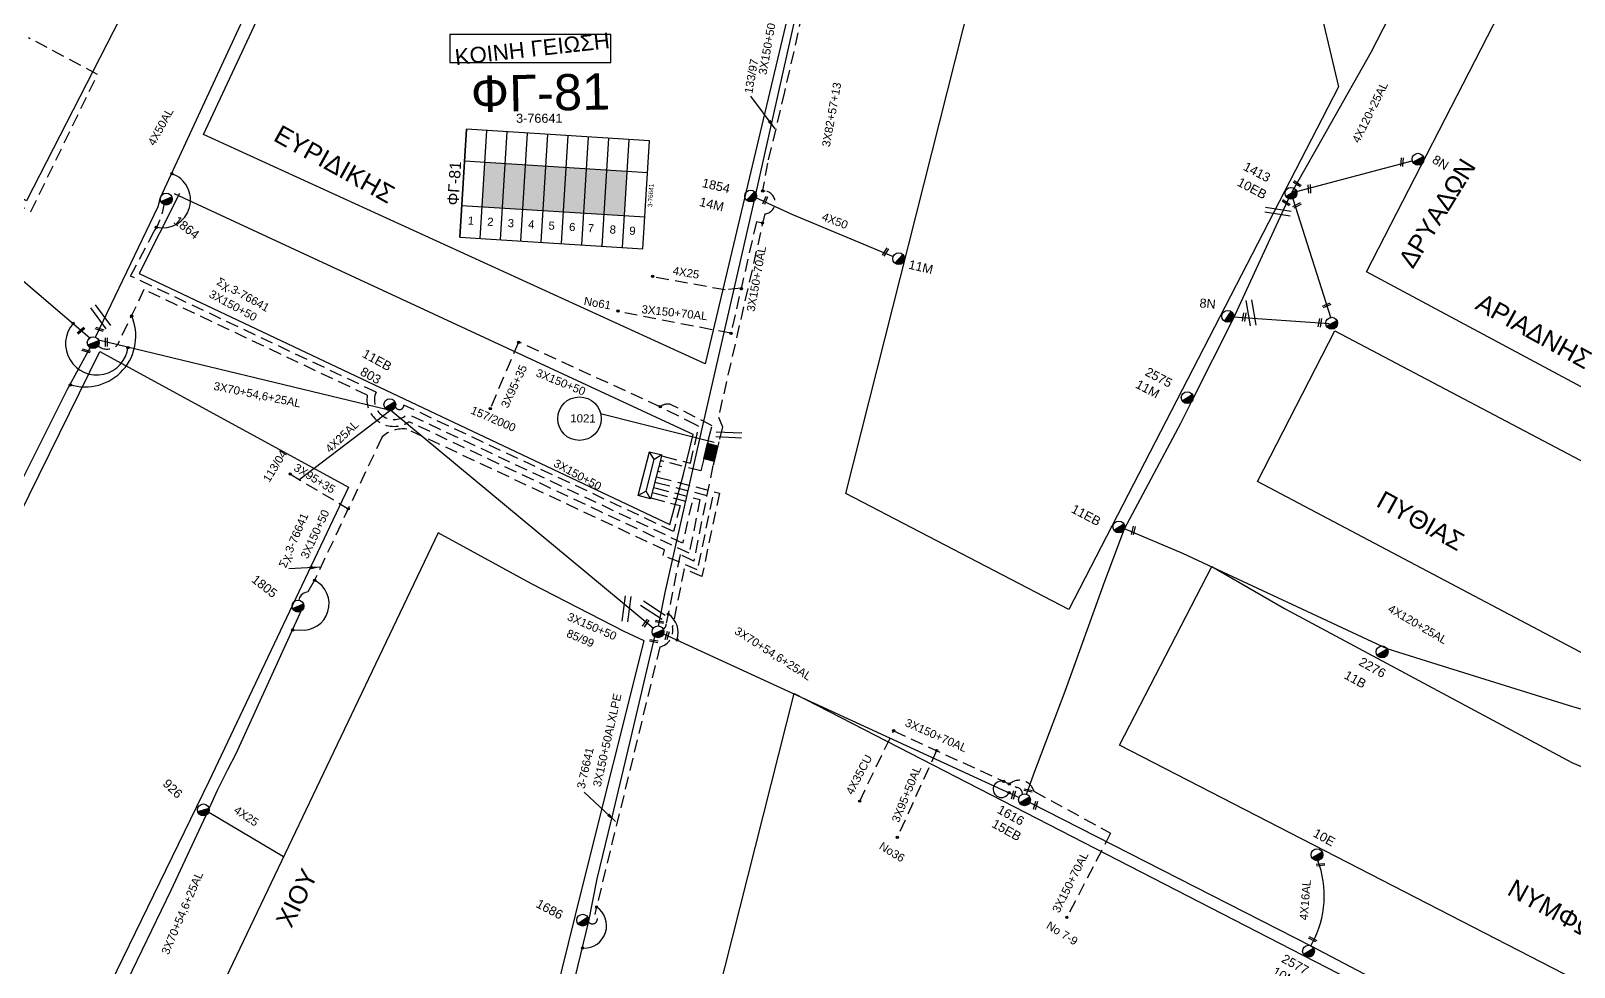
# Model space of a CAD drawing. Header units: millimetres. Extents: x 2662 to 4998, y 438 to 1235.
# Drawn here: x 4535.3 to 4689.3, y 1005.4 to 1098.8 of the extents above; entities that cross this region are included whole.
import ezdxf
from ezdxf.enums import TextEntityAlignment as Align

# ---------------------------------------------------------------- set-up
doc = ezdxf.new("R2010")
doc.units = ezdxf.units.MM
doc.linetypes.add('DASHED', pattern=[19.05, 12.7, -6.35])
for name, color, linetype in [('Link Box 4 Διευθύνσεων', 7, 'Continuous'), ('Άγνωστα', 7, 'Continuous'), ('Ασφαλειοκιβώτια Χ.Τ 9 αναχωρήσεων', 7, 'Continuous'), ('Γυμνά εναέρια ΧΤ (3Φ)   4x16CU', 7, 'Continuous'), ('Γυμνά εναέρια ΧΤ (3Φ)   4x35CU', 7, 'Continuous'), ('Γυμνά εναέρια ΧΤ και ΦΟΠ (3Φ)   4x50+16AL', 7, 'Continuous'), ('Επιγραφές - Σχήματα', 7, 'Continuous'), ('Καλώδια ΧΤ   3x150+50CU', 7, 'DASHED'), ('Καλώδια ΧΤ   3x150+70AL', 7, 'DASHED'), ('Καλώδια ΧΤ   3x150AL+50CU', 7, 'DASHED'), ('Καλώδια ΧΤ   4x50AL', 7, 'DASHED'), ('Μηχανική τομή', 7, 'Continuous'), ('Στύλος ΦΜ', 7, 'Continuous'), ('Στύλος ΦΜ @ 1', 7, 'Continuous'), ('Συνδέσεις', 7, 'Continuous'), ('Συνεστραμμένα ΧΤ   3x70+54.6+25 AL', 7, 'SYN_LINE'), ('Συνεστραμμενα ΧΤ  4Χ120+25 Al', 7, 'Continuous'), ('Τομή', 7, 'Continuous'), ('Υποσταθμός πόλεως', 7, 'Continuous'), ('Υπόβαθρο ΔΕΗ', 7, 'Continuous'), ('Υπόγεια καλώδια Παροχών ΧΤ   4x25', 7, 'DASHED')]:
    doc.layers.add(name, color=color, linetype=linetype)
doc.styles.add('arial', font='ARIAL.TTF')
doc.styles.get("Standard").update_dxf_attribs({"font": 'ARIAL.TTF'})
doc.linetypes.add('SYN_LINE', pattern='A,0.5,-0.0001,["/\\/\\/\\/",Standard,S=0.1,R=0,X=0,Y=-0.05],-0.25', length=0.7501)
doc.dimstyles.new('ISO-25', dxfattribs={"dimtxt": 2.5, "dimasz": 2.5, "dimexe": 1.25, "dimexo": 0.625, "dimtad": 1, "dimtxsty": 'Standard', "dimcen": 2.5, "dimadec": 0, "dimazin": 0, "dimtfac": 1, "dimtmove": 0, "dimatfit": 3, "dimfxl": 1, "dimarcsym": 0})

# ---------------------------------------------------------------- blocks, each defined once
blk = doc.blocks.new('ΤΟΜΗ')
at = {"layer": 'Τομή', "ltscale": 40}
for p, q in [((-5.68, 0), (5.68, 0)), ((5.68, -2.33), (-5.68, -2.33))]:
    blk.add_line(p, q, dxfattribs=at)
blk = doc.blocks.new('ΜΗΧΑΝΙΚΗ ΤΟΜΗ')
at = {"layer": 'Μηχανική τομή', "ltscale": 40}
for p, q in [((-1.89, 0.78), (1.89, 0.78)), ((1.89, 0), (-1.89, 0))]:
    blk.add_line(p, q, dxfattribs=at)
blk = doc.blocks.new('ΥΠΑΡΧΩΝ ΤΣΙΜΕΝΤΕΝΙΟΣ ΣΤΥΛΟΣ')
at = {"layer": 'Στύλος ΦΜ'}
blk.add_hatch(color=7, dxfattribs=at).paths.add_polyline_path([(-1.29, -2.28, 0.574793), (2.62, 0, 0.268822), (1.3, 2.27)])
at = {"layer": 'Στύλος ΦΜ', "color": 7}
blk.add_line((-1.29, -2.28), (1.3, 2.27), dxfattribs=at)
blk.add_circle((0, 0), 2.62, dxfattribs=at)
at = {"layer": 'Στύλος ΦΜ', "flags": 4}
for tag, p in [('ΤΥΠΟΣ', (-4.91, 3.03)), ('ΑΡΙΘΜΟΣ', (-4.68, 8.05))]:
    blk.add_attdef(tag, p, '', height=4, dxfattribs=at)
blk = doc.blocks.new('LINK BOX 4 ΑΝΑΧΩΡΗΣΕΩΝ')
at = {"layer": 'Link Box 4 Διευθύνσεων', "ltscale": 40}
blk.add_hatch(color=256, dxfattribs=at).paths.add_polyline_path([(-3.54, 0), (-3.54, -4.67), (3.54, -4.67), (3.54, 0)])
for p, q in [((-3.54, 0), (-5.33, 0)), ((5.33, 0), (3.54, 0)), ((-3.54, -4.67), (-5.33, -4.67)), ((5.33, -4.67), (3.54, -4.67))]:
    blk.add_line(p, q, dxfattribs=at)
blk.add_lwpolyline([(-3.54, -4.67), (-3.54, 0), (3.54, 0), (3.54, -4.67)], close=True, dxfattribs=at)
blk = doc.blocks.new('_ΣΥΝΔΕΣΗ')
at = {"layer": 'Συνδέσεις', "linetype": 'SYN_LINE', "ltscale": 40}
blk.add_hatch(color=256, dxfattribs=at).paths.add_polyline_path([(0.5, -0.01, 1), (-0.5, -0.01, 1)])
at = {"layer": 'Συνδέσεις'}
blk.add_circle((0, -0.01), 0.5, dxfattribs=at)
blk = doc.blocks.new('ΑΣΦΑΛΕΙΟΚΙΒΩΤΙΟ ΥΠΟΣΤΑΘΜΟΥ 9 ΑΝΑΧΩΡΗΣΕΩΝ')
at = {"layer": 'Ασφαλειοκιβώτια Χ.Τ 9 αναχωρήσεων', "ltscale": 40}
for p, q in [((-23.8, 40.36), (24.02, 40.36)), ((-9.72, 40.36), (-9.72, -40.64)), ((9.94, 40.36), (9.94, -40.64)), ((-23.8, 31.36), (24.02, 31.36)), ((-23.8, 22.36), (24.02, 22.36)), ((-23.8, 13.36), (24.02, 13.36)), ((-23.8, 4.36), (24.02, 4.36)), ((-23.8, -4.64), (24.02, -4.64)), ((-23.8, -13.64), (24.02, -13.64)), ((-23.8, -22.64), (24.02, -22.64)), ((-23.8, -31.64), (24.02, -31.64))]:
    blk.add_line(p, q, dxfattribs=at)
at = {"layer": 'Ασφαλειοκιβώτια Χ.Τ 9 αναχωρήσεων'}
blk.add_lwpolyline([(-23.8, -40.64), (24.02, -40.64), (24.02, 40.36), (-23.8, 40.36)], close=True, dxfattribs=at)
for s, p in [('1', (-17.96, 37.24)), ('2', (-17.96, 28.67)), ('3', (-17.96, 19.6)), ('4', (-17.96, 10.58)), ('5', (-17.96, 1.57)), ('6', (-17.96, -7.57)), ('7', (-17.96, -15.81)), ('8', (-17.96, -25.5)), ('9', (-17.96, -34.19))]:
    blk.add_text(s, height=3.6, rotation=270, dxfattribs=at).set_placement(p)
at = {"layer": 'Ασφαλειοκιβώτια Χ.Τ 9 αναχωρήσεων', "ltscale": 40}
for tag, height, p in [('ΟΝΟΜΑ', 5, (-0.16, 44.31)), ('ΚΕΙΜΕΝΟ 1', 2, (17.06, 35.59)), ('ΚΕΙΜΕΝΟ 2', 2, (17.06, 26.88)), ('ΚΕΙΜΕΝΟ 3', 2, (17.06, 17.69)), ('ΚΕΙΜΕΝΟ 4', 2, (17.06, 8.71)), ('ΚΕΙΜΕΝΟ 5', 2, (17.06, -0.13)), ('ΚΕΙΜΕΝΟ 6', 2, (17.06, -9.05)), ('ΚΕΙΜΕΝΟ 7', 2, (17.06, -18.13)), ('ΚΕΙΜΕΝΟ 8', 2, (17.06, -26.85)), ('ΚΕΙΜΕΝΟ 9', 2, (17.06, -35.99)), ('ΣΧ', 2, (-0.1, -42.64))]:
    blk.add_attdef(tag, text='', height=height, dxfattribs=at).set_placement(p, align=Align.MIDDLE_CENTER)
blk = doc.blocks.new('ΥΠΟΣΤΑΘΜΟΣ ΠΟΛΕΩΣ 9 ΑΝΑΧΩΡΗΣΕΩΝ')
at = {"layer": 'Υποσταθμός πόλεως', "ltscale": 40}
for p, q in [((-9.63, -2.82), (-9.63, -4)), ((-7.12, -2.82), (-7.12, -4)), ((-4.84, -2.82), (-4.84, -4)), ((-2.36, -2.82), (-2.36, -4)), ((0.09, -2.82), (0.09, -4)), ((2.55, -2.82), (2.55, -4)), ((5.02, -2.82), (5.02, -4)), ((7.48, -2.82), (7.48, -4)), ((9.61, -2.82), (9.61, -4))]:
    blk.add_line(p, q, dxfattribs=at)
blk.add_lwpolyline([(-10.02, 2.82), (10.02, 2.82), (10.02, -2.82), (-10.02, -2.82)], close=True, dxfattribs=at)
for points in [[(-7.21, 0), (-10.02, 2.82)], [(-10.02, -2.82), (-7.21, 0)], [(-7.21, 0), (7.21, 0)], [(7.21, 0), (10.02, 2.82)], [(10.02, -2.82), (7.21, 0)]]:
    blk.add_lwpolyline(points, dxfattribs=at)
at = {"layer": 'Υποσταθμός πόλεως', "linetype": 'SYN_LINE', "ltscale": 40, "flags": 1}
for tag, p in [('ΜΕΤΑΣΧΗΜΑΤΙΣΜΟΣ', (10.79, 1.71)), ('ΙΣΧΥΣ', (10.77, -1.08)), ('ΑΡΙΘΜΟΣ', (10.89, -3.8))]:
    blk.add_attdef(tag, p, '', height=1.8, dxfattribs=at)

msp = doc.modelspace()

# ---------------------------------------------------------------- hatches: boundary and pattern name
at = {"layer": 'Ασφαλειοκιβώτια Χ.Τ 9 αναχωρήσεων'}
h = msp.add_hatch(color=2, dxfattribs=at)
h.dxf.hatch_style = 1
h.paths.add_polyline_path([(4580.61, 1085.7), (4580.33, 1081.27), (4582.36, 1081.14), (4582.64, 1085.57)])
h = msp.add_hatch(color=1, dxfattribs=at)
h.dxf.hatch_style = 1
h.paths.add_polyline_path([(4582.64, 1085.57), (4582.36, 1081.14), (4584.39, 1081.01), (4584.67, 1085.45)])
h = msp.add_hatch(color=27, dxfattribs=at)
h.dxf.hatch_style = 1
h.paths.add_polyline_path([(4584.67, 1085.45), (4584.39, 1081.01), (4586.42, 1080.88), (4586.7, 1085.32)])
h = msp.add_hatch(color=173, dxfattribs=at)
h.dxf.hatch_style = 1
h.paths.add_polyline_path([(4586.7, 1085.32), (4586.42, 1080.88), (4588.45, 1080.76), (4588.73, 1085.19)])
h = msp.add_hatch(color=85, dxfattribs=at)
h.dxf.hatch_style = 1
h.paths.add_polyline_path([(4588.73, 1085.19), (4588.45, 1080.76), (4590.48, 1080.63), (4590.76, 1085.06)])
h = msp.add_hatch(color=133, dxfattribs=at)
h.dxf.hatch_style = 1
h.paths.add_polyline_path([(4590.76, 1085.06), (4590.48, 1080.63), (4592.51, 1080.5), (4592.79, 1084.93)])
at = {"layer": 'Καλώδια ΧΤ   3x150AL+50CU', "linetype": 'DASHED', "ltscale": 0.1}
h = msp.add_hatch(color=30, dxfattribs=at)
h.dxf.hatch_style = 1
h.paths.add_polyline_path([(4592.51, 1080.5), (4594.54, 1080.37), (4594.82, 1084.81), (4592.79, 1084.93)])

# ---------------------------------------------------------------- linework, layer by layer
at = {"layer": 'Άγνωστα', "color": 151}
for points in [[(4614.39, 1112.68), (4607.55, 1082.21), (4602.21, 1058.81), (4598.57, 1042.75), (4597.9, 1039.38)], [(4607.55, 1082.21), (4611.33, 1080.48), (4621.37, 1076.29)]]:
    msp.add_lwpolyline(points, dxfattribs=at)
at = {"layer": 'Άγνωστα', "color": 6, "linetype": 'SYN_LINE', "ltscale": 10}
for points in [[(4661.64, 1082.77), (4673.18, 1085.84)], [(4661.25, 1082.04), (4665.06, 1070.12)], [(4655.35, 1070.27), (4664.87, 1069.6)]]:
    msp.add_lwpolyline(points, dxfattribs=at)
at = {"layer": 'Άγνωστα', "color": 27, "linetype": 'SYN_LINE', "ltscale": 10}
msp.add_lwpolyline([(4634.68, 1022.6), (4635.41, 1024.64), (4638.52, 1032.89), (4642.49, 1043.88), (4644.45, 1049.1), (4650.08, 1059.66), (4651.29, 1062.06), (4655.29, 1070.05), (4660.96, 1082.31)], dxfattribs=at)
at = {"layer": 'Άγνωστα', "color": 1, "linetype": 'DASHED', "ltscale": 0.1}
msp.add_lwpolyline([(4583.97, 1067.75), (4581.17, 1061.16)], dxfattribs=at)
at = {"layer": 'Άγνωστα', "color": 30, "linetype": 'Continuous', "ltscale": 0.1}
msp.add_lwpolyline([(4506.11, 995.13), (4515.51, 1014.96), (4525.09, 1034.9), (4525.78, 1036.27), (4528.19, 1040.89), (4533.06, 1051.27), (4538.95, 1063.05), (4541.26, 1067.29)], dxfattribs=at)
at = {"layer": 'Άγνωστα', "linetype": 'SYN_LINE', "ltscale": 10}
msp.add_lwpolyline([(4571.22, 1060.94), (4562.02, 1053.96)], dxfattribs=at)
at = {"layer": 'Άγνωστα', "color": 133, "linetype": 'DASHED', "ltscale": 0.1}
msp.add_lwpolyline([(4561.13, 1054.58), (4567.02, 1051.08)], dxfattribs=at)
at = {"layer": 'Άγνωστα', "color": 133}
for points in [[(4561.41, 1039), (4562.11, 1039.01, 0.839504), (4563.61, 1043.97, -3.250225)], [(4563.61, 1043.97), (4562.93, 1042.8), (4562.71, 1042.75, 0.301948), (4562.03, 1041.98, 128.590437)]]:
    msp.add_lwpolyline(points, format="xyb", dxfattribs=at)
msp.add_lwpolyline([(4562.26, 1040.96), (4555.76, 1026.66), (4554.91, 1025.04), (4553.9, 1022.99), (4553.08, 1021.21)], dxfattribs=at)
at = {"layer": 'Άγνωστα', "color": 2, "linetype": 'DASHED', "ltscale": 0.1}
for points in [[(4618.02, 1021.92), (4621.41, 1028.95)], [(4625.7, 1026.98), (4621.77, 1018.3)]]:
    msp.add_lwpolyline(points, dxfattribs=at)
at = {"layer": 'Άγνωστα', "color": 85}
msp.add_arc((4548.45, 1081.92), 2.78, 257.2109, 71.5753, dxfattribs=at)
at = {"layer": 'Άγνωστα', "color": 7}
for centre, radius, start, end in [((4541.87, 1067.58), 3.12, 139.3572, 354.3313), ((4540.7, 1068.33), 5.06, 252.7044, 24.0757)]:
    msp.add_arc(centre, radius, start, end, dxfattribs=at)
at = {"layer": 'Γυμνά εναέρια ΧΤ (3Φ)   4x16CU', "color": 2}
msp.add_lwpolyline([(4663.05, 1007.48), (4663.2, 1007.75, 0.217074), (4663.75, 1016.01, -1.44615)], format="xyb", dxfattribs=at)
at = {"layer": 'Γυμνά εναέρια ΧΤ και ΦΟΠ (3Φ)   4x50+16AL', "color": 85, "ltscale": 0.1}
msp.add_lwpolyline([(4541.75, 1068.23), (4547.99, 1081.29), (4548.23, 1082.18), (4557.5, 1102.24)], dxfattribs=at)
at = {"layer": 'Γυμνά εναέρια ΧΤ και ΦΟΠ (3Φ)   4x50+16AL', "color": 2, "linetype": 'Continuous', "ltscale": 0.1}
msp.add_lwpolyline([(4635.01, 1021.8), (4663.05, 1007.48), (4682.88, 997.05)], dxfattribs=at)
at = {"layer": 'Επιγραφές - Σχήματα', "color": 190}
msp.add_lwpolyline([(4577.12, 1095.66), (4593.17, 1095.66), (4593.17, 1098.45), (4577.12, 1098.45)], close=True, dxfattribs=at)
at = {"layer": 'Επιγραφές - Σχήματα'}
msp.add_lwpolyline([(4592.16, 1060.62), (4603.51, 1057.74)], dxfattribs=at)
msp.add_circle((4590.05, 1060.1), 2.17, dxfattribs=at)
at = {"layer": 'Καλώδια ΧΤ   3x150+50CU', "color": 85, "linetype": 'DASHED', "ltscale": 0.1}
msp.add_lwpolyline([(4597.57, 1052.66), (4601.26, 1051.71), (4600.35, 1047.68), (4572.88, 1060.56, -0.82459), (4569.75, 1062.75), (4545.24, 1074.34), (4545.24, 1074.34), (4547.6, 1078.81, 0.108744), (4548.59, 1081.47)], format="xyb", dxfattribs=at)
at = {"layer": 'Καλώδια ΧΤ   3x150+50CU', "color": 1, "linetype": 'DASHED', "ltscale": 0.1}
msp.add_lwpolyline([(4598.52, 1056.32), (4601.12, 1055.65), (4601.98, 1059.32), (4601.65, 1059.49), (4598.11, 1061.29), (4583.97, 1067.75), (4583.97, 1067.75)], dxfattribs=at)
at = {"layer": 'Καλώδια ΧΤ   3x150+70AL', "color": 151, "ltscale": 0.1}
msp.add_lwpolyline([(4509.15, 1094.29), (4509.25, 1093.98, 0.65918), (4511.9, 1093.79), (4535.29, 1080.77), (4541.95, 1094.47), (4535.05, 1098.12)], format="xyb", dxfattribs=at)
at = {"layer": 'Καλώδια ΧΤ   3x150+70AL', "color": 85, "linetype": 'DASHED', "ltscale": 0.1}
msp.add_lwpolyline([(4608.34, 1082.86), (4608.57, 1082.83, -0.889696), (4608.55, 1080.54), (4603.92, 1060.26), (4603.92, 1060.26), (4603.92, 1060.26), (4604.34, 1059.3), (4603.96, 1057.78)], format="xyb", dxfattribs=at)
for points in [[(4608.33, 1079.62), (4607.71, 1079.74), (4605.16, 1068.62)], [(4605.16, 1068.62), (4593.83, 1070.81)]]:
    msp.add_lwpolyline(points, dxfattribs=at)
at = {"layer": 'Καλώδια ΧΤ   3x150+70AL', "color": 2, "linetype": 'DASHED', "ltscale": 0.1}
for points in [[(4621.41, 1028.95), (4633.7, 1023.29, -0.408873), (4634.26, 1022.6)], [(4632.96, 1023.63, -0.544679), (4635.42, 1022.91), (4643.07, 1018.73), (4638.7, 1010.32)]]:
    msp.add_lwpolyline(points, format="xyb", dxfattribs=at)
at = {"layer": 'Καλώδια ΧΤ   3x150AL+50CU', "color": 85, "linetype": 'DASHED', "ltscale": 0.1}
msp.add_lwpolyline([(4633.65, 1124.17), (4632.88, 1123.84, 0.407607), (4631.75, 1121.14, -0.191849), (4631.75, 1120.18), (4629.96, 1113.34), (4615.95, 1116.54), (4615.33, 1113.93), (4615.59, 1113.55, -0.576382), (4614.81, 1111.62), (4610.52, 1092.74), (4608.82, 1085.62), (4608.33, 1082.9)], format="xyb", dxfattribs=at)
at = {"layer": 'Καλώδια ΧΤ   3x150AL+50CU', "color": 30, "linetype": 'DASHED', "ltscale": 0.1}
msp.add_lwpolyline([(4597.7, 1053.16), (4602.08, 1052.03), (4601, 1046.67), (4573.02, 1059.8, -0.660073), (4568.87, 1062.45), (4546.57, 1072.99), (4546.57, 1072.99), (4543.93, 1067.46, -0.378032), (4541.97, 1067.38)], format="xyb", dxfattribs=at)
at = {"layer": 'Καλώδια ΧΤ   3x150AL+50CU', "color": 173, "linetype": 'DASHED', "ltscale": 0.1}
msp.add_lwpolyline([(4597.3, 1052.15), (4600.1, 1051.42), (4599.43, 1048.84), (4572.52, 1061.46, -0.814951), (4571.67, 1061.27)], format="xyb", dxfattribs=at)
at = {"layer": 'Καλώδια ΧΤ   3x150AL+50CU', "color": 1, "linetype": 'DASHED', "ltscale": 0.1}
msp.add_lwpolyline([(4602.94, 1058.04), (4603.28, 1059.4), (4599.13, 1061.52, 0.226676), (4598.11, 1061.29)], format="xyb", dxfattribs=at)
at = {"layer": 'Καλώδια ΧΤ   3x150AL+50CU', "color": 133, "linetype": 'DASHED', "ltscale": 0.1}
msp.add_lwpolyline([(4597.84, 1053.71), (4603.33, 1052.28), (4601.81, 1045.02), (4598.42, 1046.45), (4598.54, 1047), (4572.83, 1059.06, 0.21303), (4570.35, 1058.29, 0.022934), (4570.32, 1058.23), (4563.61, 1043.97)], format="xyb", dxfattribs=at)
at = {"layer": 'Καλώδια ΧΤ   3x150AL+50CU', "color": 2, "linetype": 'DASHED', "ltscale": 0.1}
msp.add_lwpolyline([(4602.35, 1055.7), (4602.15, 1054.89), (4598.26, 1055.89)], dxfattribs=at)
msp.add_lwpolyline([(4603.37, 1055.44), (4601.45, 1045.89), (4600.09, 1046.53), (4598.7, 1039.6, -0.415919), (4598.38, 1039.15)], format="xyb", dxfattribs=at)
at = {"layer": 'Καλώδια ΧΤ   3x150AL+50CU', "color": 27, "linetype": 'DASHED', "ltscale": 0.1}
msp.add_lwpolyline([(4597.98, 1054.24), (4604.02, 1052.67), (4602.27, 1044.35), (4600.5, 1045.1), (4599.34, 1039.34, -0.408164), (4598.06, 1037.31), (4591.57, 1010.6, -1.254745), (4590.94, 1009.87)], format="xyb", dxfattribs=at)
at = {"layer": 'Συνεστραμμένα ΧΤ   3x70+54.6+25 AL', "color": 173, "ltscale": 10}
for points in [[(4509.43, 1095.09), (4511.88, 1093.2), (4525.28, 1081.75), (4541.19, 1068.17)], [(4542.03, 1067.98), (4570.74, 1061.04)]]:
    msp.add_lwpolyline(points, dxfattribs=at)
at = {"layer": 'Συνεστραμμένα ΧΤ   3x70+54.6+25 AL', "color": 173, "linetype": 'SYN_LINE', "ltscale": 10}
msp.add_lwpolyline([(4571.22, 1060.94), (4597.44, 1039.2)], dxfattribs=at)
at = {"layer": 'Συνεστραμμένα ΧΤ   3x70+54.6+25 AL', "color": 2, "linetype": 'SYN_LINE', "ltscale": 10}
msp.add_lwpolyline([(4598.45, 1038.63), (4633.93, 1022.29)], dxfattribs=at)
at = {"layer": 'Συνεστραμμένα ΧΤ   3x70+54.6+25 AL', "color": 133, "ltscale": 10}
msp.add_lwpolyline([(4542.99, 1000.26), (4543.51, 1001.04), (4549.29, 1013.05), (4552.79, 1020.53)], dxfattribs=at)
at = {"layer": 'Συνεστραμμενα ΧΤ  4Χ120+25 Al', "color": 6, "linetype": 'SYN_LINE', "ltscale": 10}
msp.add_lwpolyline([(4661.03, 1082.44), (4669.09, 1096.68), (4675.01, 1108.22), (4678.06, 1114.44)], dxfattribs=at)
at = {"layer": 'Συνεστραμμενα ΧΤ  4Χ120+25 Al', "color": 27, "linetype": 'SYN_LINE', "ltscale": 10}
for points in [[(4710.03, 1025.03), (4700.54, 1028.13), (4689.21, 1031.35), (4675.77, 1035.53), (4670.67, 1037.13), (4650.27, 1046.64), (4644.45, 1049.1)], [(4597.53, 1038.36), (4595.06, 1027.73), (4593.43, 1021.02), (4591.77, 1014.16), (4590.95, 1009.93), (4587.49, 995.65), (4584.21, 982.95), (4578.04, 962.88)]]:
    msp.add_lwpolyline(points, dxfattribs=at)
at = {"layer": 'Υπόβαθρο ΔΕΗ'}
for points in [[(4565.12, 1206.65), (4576.19, 1199.72), (4590.14, 1191.2), (4573.68, 1157.88), (4570.04, 1150.52), (4534.85, 1081.85), (4510.01, 1095.75), (4565.12, 1206.65)], [(4598.26, 1186.33), (4627.39, 1170.01), (4602.59, 1065.57), (4552.52, 1088.46), (4598.26, 1186.33)], [(4692.12, 1120.55), (4736.42, 1096.74), (4701.61, 1030.64), (4657.73, 1053.84), (4665.46, 1068.87), (4709.52, 1045.66)], [(4712.47, 1051.28), (4668.62, 1074.76), (4692.12, 1120.55)], [(4629.1, 1102.04), (4663.44, 1103.25), (4665.82, 1093.23), (4638.89, 1041.05), (4616.64, 1052.64), (4629.1, 1102.04)], [(4550.11, 1082.59), (4546.1, 1074.59), (4546.1, 1074.59)], [(4599.07, 1049.55), (4599.07, 1049.55), (4600.43, 1054.55), (4601.4, 1058.52), (4549.63, 1082.53)], [(4546.1, 1074.59), (4599.07, 1049.55)], [(4533.38, 982.94), (4506.9, 995.16), (4542.17, 1066.81), (4566.99, 1053.28), (4553.05, 1023.89), (4540.81, 998.73), (4533.38, 982.94)], [(4611.49, 1032.68), (4673.84, 1000.6), (4638.71, 935.82), (4592.22, 956.45), (4611.49, 1032.68)]]:
    msp.add_lwpolyline(points, dxfattribs=at)
for points in [[(4542.59, 978.82), (4577.38, 963.06, 0.581532), (4577.49, 963.14), (4585.45, 993.56), (4590.34, 1013.38), (4596.5, 1037.94), (4594.51, 1038.86), (4585.26, 1043.61), (4575.94, 1048.69), (4542.59, 978.82)], [(4643.95, 1027.5), (4653.17, 1045.33), (4660.42, 1041.15), (4689.11, 1025.77), (4691.62, 1024.73), (4706.88, 1016.64), (4739.21, 998.85), (4730.97, 982.67, 0.100994)], [(4730.97, 982.67, -0.436171), (4730.86, 982.64), (4730.03, 982.97), (4711.15, 992.93), (4643.95, 1027.5)]]:
    msp.add_lwpolyline(points, format="xyb", dxfattribs=at)
for centre, radius, start, end in [((4597.64, 1038.72), 2.27, 341.8181, 56.1346), ((4632.17, 1023.1), 0.823, 73.6439, 335.5776), ((4590.52, 1009.48), 2.24, 268.5902, 56.6963)]:
    msp.add_arc(centre, radius, start, end, dxfattribs=at)
at = {"layer": 'Υπόγεια καλώδια Παροχών ΧΤ   4x25', "color": 85, "ltscale": 0.1}
msp.add_lwpolyline([(4606.2, 1073.14), (4604.59, 1072.95), (4597.28, 1074.27)], dxfattribs=at)
at = {"layer": 'Υπόγεια καλώδια Παροχών ΧΤ   4x25', "color": 133, "linetype": 'SYN_LINE', "ltscale": 10}
msp.add_lwpolyline([(4553.06, 1020.82), (4560.52, 1016.4)], dxfattribs=at)

# ---------------------------------------------------------------- block references
at = {"layer": 'Link Box 4 Διευθύνσεων', "xscale": 0.2259914949150555, "yscale": 0.2259914949150555, "zscale": 0.2259914949150555, "rotation": 75.88383813725588}
msp.add_blockref('LINK BOX 4 ΑΝΑΧΩΡΗΣΕΩΝ', (4602.65, 1056.87), dxfattribs=at)
at = {"layer": 'Ασφαλειοκιβώτια Χ.Τ 9 αναχωρήσεων', "xscale": 0.2259914949150555, "yscale": 0.2259914949150555, "zscale": 0.2259914949150555, "rotation": 86.39969744643845}
msp.add_blockref('ΑΣΦΑΛΕΙΟΚΙΒΩΤΙΟ ΥΠΟΣΤΑΘΜΟΥ 9 ΑΝΑΧΩΡΗΣΕΩΝ', (4587.54, 1083.01), dxfattribs=at).add_auto_attribs({'ΟΝΟΜΑ': 'ΦΓ-81', 'ΣΧ': '3-76641'})
at = {"layer": 'Μηχανική τομή'}
for p, xscale, yscale, zscale, rotation in [((4672.07, 1085.72), 0.225991494915055, 0.225991494915055, 0.225991494915055, 264.2799181398838), ((4661.74, 1083.63), 0.225991494915055, 0.225991494915055, 0.225991494915055, 146.2978261429696), ((4662.82, 1083.03), 0.225991494915055, 0.225991494915055, 0.225991494915055, 273.2659492104429), ((4608.51, 1081.93), 0.225991494915055, 0.225991494915055, 0.225991494915055, 247.6764654497134), ((4660.63, 1081.73), 0.225991494915055, 0.225991494915055, 0.225991494915055, 146.2978261429696), ((4661.64, 1081.48), 0.2259914949150551, 0.2259914949150551, 0.2259914949150551, 207.7407658683296), ((4620.53, 1076.79), 0.225991494915055, 0.225991494915055, 0.225991494915055, 236.6724222139636), ((4656.31, 1070.26), 0.2259914949150551, 0.2259914949150551, 0.2259914949150551, 260.9730075197434), ((4664.67, 1071.34), 0.2259914949150552, 0.2259914949150552, 0.2259914949150552, 22.28811342408576), ((4540.34, 1068.82), 0.2259914949150553, 0.2259914949150553, 0.2259914949150553, 39.38690250558882), ((4542.11, 1068.93), 0.2259914949150553, 0.2259914949150553, 0.2259914949150553, 341.6842110724713), ((4663.87, 1069.69), 0.2259914949150551, 0.2259914949150551, 0.2259914949150551, 260.9730075197434), ((4542.91, 1067.74), 0.2259914949150553, 0.2259914949150553, 0.2259914949150553, 91.01764853129008), ((4540.83, 1066.96), 0.2259914949150553, 0.2259914949150553, 0.2259914949150553, 164.7987080029136), ((4645.42, 1048.91), 0.2259914949150554, 0.2259914949150554, 0.2259914949150554, 74.85417437094054), ((4596.74, 1039.63), 0.2259914949150553, 0.2259914949150553, 0.2259914949150553, 56.04174480965218), ((4598.06, 1039.9), 0.2259914949150553, 0.2259914949150553, 0.2259914949150553, 169.0515205153155), ((4598.9, 1038.42), 0.2259914949150553, 0.2259914949150553, 0.2259914949150553, 74.44266566311089), ((4597.49, 1037.99), 0.2259914949150553, 0.2259914949150553, 0.2259914949150553, 169.0515205153155), ((4633.46, 1022.51), 0.2259914949150553, 0.2259914949150553, 0.2259914949150553, 74.44266566311089), ((4634.85, 1023.08), 0.2259914949150553, 0.2259914949150553, 0.2259914949150553, 169.0515205153155), ((4635.65, 1021.47), 0.2259914949150553, 0.2259914949150553, 0.2259914949150553, 74.44266566311089), ((4664.04, 1015.49), 0.2259914949148205, 0.2259914949148205, 0.2259914949148205, 5.91376723486743), ((4663.19, 1008.06), 0.2259914949150554, 0.2259914949150554, 0.2259914949150554, 332.579859277523)]:
    msp.add_blockref('ΜΗΧΑΝΙΚΗ ΤΟΜΗ', p, dxfattribs=dict(at, xscale=xscale, yscale=yscale, zscale=zscale, rotation=rotation))
at = {"layer": 'Στύλος ΦΜ @ 1', "ltscale": 40}
ref = msp.add_blockref('ΥΠΑΡΧΩΝ ΤΣΙΜΕΝΤΕΝΙΟΣ ΣΤΥΛΟΣ', (4673.75, 1086), dxfattribs=dict(at, xscale=0.2259914949150554, yscale=0.2259914949150554, zscale=0.2259914949150554, rotation=328.5155825786242))
ref.add_attrib('ΤΥΠΟΣ', '8N', (4675.08, 1085.71), dxfattribs={"layer": 'Στύλος ΦΜ', "height": 0.904, "rotation": 328.5156, "flags": 4})
ref = msp.add_blockref('ΥΠΑΡΧΩΝ ΤΣΙΜΕΝΤΕΝΙΟΣ ΣΤΥΛΟΣ', (4661.07, 1082.6), dxfattribs=dict(at, xscale=0.2259914949150554, yscale=0.2259914949150554, zscale=0.2259914949150554, rotation=332.2072034596766))
ref.add_attrib('ΤΥΠΟΣ', '1413', (4656.23, 1084.98), dxfattribs={"layer": 'Στύλος ΦΜ', "height": 0.904, "rotation": 332.2072, "flags": 4})
ref.add_attrib('ΑΡΙΘΜΟΣ', '10EB', (4655.62, 1083.42), dxfattribs={"layer": 'Στύλος ΦΜ', "height": 0.904, "rotation": 332.2072, "flags": 4})
ref = msp.add_blockref('ΥΠΑΡΧΩΝ ΤΣΙΜΕΝΤΕΝΙΟΣ ΣΤΥΛΟΣ', (4607.14, 1082.33), dxfattribs=dict(at, xscale=0.2259914949150554, yscale=0.2259914949150554, zscale=0.2259914949150554, rotation=346.6598574361811))
ref.add_attrib('ΤΥΠΟΣ', '1854', (4602.22, 1083.24), dxfattribs={"layer": 'Στύλος ΦΜ', "height": 0.904, "rotation": 346.6599, "flags": 4})
ref.add_attrib('ΑΡΙΘΜΟΣ', '14Μ', (4601.95, 1081.35), dxfattribs={"layer": 'Στύλος ΦΜ', "height": 0.904, "rotation": 346.6599, "flags": 4})
ref = msp.add_blockref('ΥΠΑΡΧΩΝ ΤΣΙΜΕΝΤΕΝΙΟΣ ΣΤΥΛΟΣ', (4548.8, 1082.02), dxfattribs=dict(at, xscale=0.2259914949150555, yscale=0.2259914949150555, zscale=0.2259914949150555, rotation=322.0815134333027))
ref.add_attrib('ΤΥΠΟΣ', '1864', (4549.44, 1079.68), dxfattribs={"layer": 'Στύλος ΦΜ', "height": 0.904, "rotation": 322.0815, "flags": 4})
ref = msp.add_blockref('ΥΠΑΡΧΩΝ ΤΣΙΜΕΝΤΕΝΙΟΣ ΣΤΥΛΟΣ', (4621.92, 1076.07), dxfattribs=dict(at, xscale=0.2259914949150554, yscale=0.2259914949150554, zscale=0.2259914949150554, rotation=346.6598574361811))
ref.add_attrib('ΑΡΙΘΜΟΣ', '11Μ', (4622.83, 1075.09), dxfattribs={"layer": 'Στύλος ΦΜ', "height": 0.904, "rotation": 346.6599, "flags": 4})
ref = msp.add_blockref('ΥΠΑΡΧΩΝ ΤΣΙΜΕΝΤΕΝΙΟΣ ΣΤΥΛΟΣ', (4654.76, 1070.32), dxfattribs=dict(at, xscale=0.2259914949150554, yscale=0.2259914949150554, zscale=0.2259914949150554, rotation=355.2748232400186))
ref.add_attrib('ΤΥΠΟΣ', '8N', (4651.91, 1071.21), dxfattribs={"layer": 'Στύλος ΦΜ', "height": 0.904, "rotation": 355.2748, "flags": 4})
for p, xscale, yscale, zscale, rotation in [((4665.14, 1069.63), 0.2259914949150554, 0.2259914949150554, 0.2259914949150554, 328.5155825786242), ((4541.51, 1067.69), 0.2259914949150555, 0.2259914949150555, 0.2259914949150555, 321.8555660372701), ((4597.89, 1038.82), 0.2259914949150555, 0.2259914949150555, 0.2259914949150555, 321.8555660372701)]:
    msp.add_blockref('ΥΠΑΡΧΩΝ ΤΣΙΜΕΝΤΕΝΙΟΣ ΣΤΥΛΟΣ', p, dxfattribs=dict(at, xscale=xscale, yscale=yscale, zscale=zscale, rotation=rotation))
ref = msp.add_blockref('ΥΠΑΡΧΩΝ ΤΣΙΜΕΝΤΕΝΙΟΣ ΣΤΥΛΟΣ', (4571.12, 1061.5), dxfattribs=dict(at, xscale=0.2259914949150553, yscale=0.2259914949150553, zscale=0.2259914949150553, rotation=331.0369859136696))
ref.add_attrib('ΤΥΠΟΣ', '11EB', (4568.28, 1066.31), dxfattribs={"layer": 'Στύλος ΦΜ', "height": 0.904, "rotation": 331.037, "flags": 4})
ref.add_attrib('ΑΡΙΘΜΟΣ', '803', (4568.07, 1064.52), dxfattribs={"layer": 'Στύλος ΦΜ', "height": 0.904, "rotation": 331.037, "flags": 4})
ref = msp.add_blockref('ΥΠΑΡΧΩΝ ΤΣΙΜΕΝΤΕΝΙΟΣ ΣΤΥΛΟΣ', (4650.72, 1062.2), dxfattribs=dict(at, xscale=0.2259914949150554, yscale=0.2259914949150554, zscale=0.2259914949150554, rotation=332.2072034596766))
ref.add_attrib('ΤΥΠΟΣ', '2575', (4646.42, 1064.48), dxfattribs={"layer": 'Στύλος ΦΜ', "height": 0.904, "rotation": 332.2072, "flags": 4})
ref.add_attrib('ΑΡΙΘΜΟΣ', '11Μ', (4645.47, 1063.24), dxfattribs={"layer": 'Στύλος ΦΜ', "height": 0.904, "rotation": 332.2072, "flags": 4})
ref = msp.add_blockref('ΥΠΑΡΧΩΝ ΤΣΙΜΕΝΤΕΝΙΟΣ ΣΤΥΛΟΣ', (4643.89, 1049.29), dxfattribs=dict(at, xscale=0.2259914949150554, yscale=0.2259914949150554, zscale=0.2259914949150554, rotation=332.2072034596766))
ref.add_attrib('ΤΥΠΟΣ', '11EB', (4639.05, 1050.8), dxfattribs={"layer": 'Στύλος ΦΜ', "height": 0.904, "rotation": 332.2072, "flags": 4})
ref = msp.add_blockref('ΥΠΑΡΧΩΝ ΤΣΙΜΕΝΤΕΝΙΟΣ ΣΤΥΛΟΣ', (4561.95, 1041.39), dxfattribs=dict(at, xscale=0.2259914949150555, yscale=0.2259914949150555, zscale=0.2259914949150555, rotation=321.8555660372701))
ref.add_attrib('ΤΥΠΟΣ', '1805', (4557.23, 1043.89), dxfattribs={"layer": 'Στύλος ΦΜ', "height": 0.904, "rotation": 321.8556, "flags": 4})
ref = msp.add_blockref('ΥΠΑΡΧΩΝ ΤΣΙΜΕΝΤΕΝΙΟΣ ΣΤΥΛΟΣ', (4670.17, 1036.82), dxfattribs=dict(at, xscale=0.2259914949150553, yscale=0.2259914949150553, zscale=0.2259914949150553, rotation=331.0369859136696))
ref.add_attrib('ΤΥΠΟΣ', '2276', (4667.76, 1035.55), dxfattribs={"layer": 'Στύλος ΦΜ', "height": 0.904, "rotation": 331.037, "flags": 4})
ref.add_attrib('ΑΡΙΘΜΟΣ', '11B', (4666.29, 1034.23), dxfattribs={"layer": 'Στύλος ΦΜ', "height": 0.904, "rotation": 331.037, "flags": 4})
ref = msp.add_blockref('ΥΠΑΡΧΩΝ ΤΣΙΜΕΝΤΕΝΙΟΣ ΣΤΥΛΟΣ', (4552.51, 1021.05), dxfattribs=dict(at, xscale=0.2259914949150554, yscale=0.2259914949150554, zscale=0.2259914949150554, rotation=315.7052260671925))
ref.add_attrib('ΤΥΠΟΣ', '926', (4548.38, 1023.58), dxfattribs={"layer": 'Στύλος ΦΜ', "height": 0.904, "rotation": 315.7052, "flags": 4})
ref = msp.add_blockref('ΥΠΑΡΧΩΝ ΤΣΙΜΕΝΤΕΝΙΟΣ ΣΤΥΛΟΣ', (4634.47, 1022.05), dxfattribs=dict(at, xscale=0.2259914949150553, yscale=0.2259914949150553, zscale=0.2259914949150553, rotation=331.0369859136696))
ref.add_attrib('ΤΥΠΟΣ', '1616', (4631.66, 1020.8), dxfattribs={"layer": 'Στύλος ΦΜ', "height": 0.904, "rotation": 331.037, "flags": 4})
ref.add_attrib('ΑΡΙΘΜΟΣ', '15EB', (4631.12, 1019.39), dxfattribs={"layer": 'Στύλος ΦΜ', "height": 0.904, "rotation": 331.037, "flags": 4})
ref = msp.add_blockref('ΥΠΑΡΧΩΝ ΤΣΙΜΕΝΤΕΝΙΟΣ ΣΤΥΛΟΣ', (4663.67, 1016.57), dxfattribs=dict(at, xscale=0.2259914949150553, yscale=0.2259914949150553, zscale=0.2259914949150553, rotation=331.0369859136696))
ref.add_attrib('ΤΥΠΟΣ', '10Ε', (4663.19, 1018.45), dxfattribs={"layer": 'Στύλος ΦΜ', "height": 0.904, "rotation": 331.037, "flags": 4})
ref = msp.add_blockref('ΥΠΑΡΧΩΝ ΤΣΙΜΕΝΤΕΝΙΟΣ ΣΤΥΛΟΣ', (4590.37, 1010.04), dxfattribs=dict(at, xscale=0.2259914949150554, yscale=0.2259914949150554, zscale=0.2259914949150554, rotation=332.2072034596766))
ref.add_attrib('ΤΥΠΟΣ', '1686', (4585.62, 1011.39), dxfattribs={"layer": 'Στύλος ΦΜ', "height": 0.904, "rotation": 332.2072, "flags": 4})
ref = msp.add_blockref('ΥΠΑΡΧΩΝ ΤΣΙΜΕΝΤΕΝΙΟΣ ΣΤΥΛΟΣ', (4662.82, 1006.94), dxfattribs=dict(at, xscale=0.2259914949150553, yscale=0.2259914949150553, zscale=0.2259914949150553, rotation=331.0369859136696))
ref.add_attrib('ΤΥΠΟΣ', '2577', (4660.05, 1005.91), dxfattribs={"layer": 'Στύλος ΦΜ', "height": 0.904, "rotation": 331.037, "flags": 4})
ref.add_attrib('ΑΡΙΘΜΟΣ', '10Μ', (4659.11, 1004.65), dxfattribs={"layer": 'Στύλος ΦΜ', "height": 0.904, "rotation": 331.037, "flags": 4})
at = {"layer": 'Συνδέσεις', "xscale": 0.2259914949150555, "yscale": 0.2259914949150555, "zscale": 0.2259914949150555}
for p in [(4549.36, 1084.55), (4608.34, 1082.84), (4547.81, 1079.19), (4608.32, 1079.64), (4597.35, 1074.31), (4606.22, 1073.09), (4593.9, 1070.84), (4539.51, 1069.63), (4545.34, 1070.36), (4583.97, 1067.73), (4605.17, 1068.62), (4544.98, 1067.2), (4539.22, 1063.46), (4581.15, 1061.09), (4598.12, 1061.29), (4561.17, 1054.58), (4566.97, 1051.1), (4563.62, 1043.97), (4598.9, 1040.59), (4561.42, 1039), (4599.8, 1038.02), (4621.41, 1028.95), (4625.7, 1026.98), (4632.4, 1023.89), (4632.96, 1023.63), (4618.02, 1021.92), (4632.92, 1022.76), (4621.77, 1018.3), (4591.75, 1011.35), (4638.7, 1010.32), (4590.35, 1007.26)]:
    msp.add_blockref('_ΣΥΝΔΕΣΗ', p, dxfattribs=at)
at = {"layer": 'Τομή'}
for p, xscale, yscale, zscale, rotation in [((4659.81, 1081.02), 0.2259914949150554, 0.2259914949150554, 0.2259914949150554, 351.0809514421006), ((4542.47, 1070.43), 0.2259914949150553, 0.2259914949150553, 0.2259914949150553, 306.3664392398006), ((4656.82, 1070.62), 0.2259914949150554, 0.2259914949150554, 0.2259914949150554, 99.59647726251859), ((4604.98, 1058.74), 0.2259914949150555, 0.2259914949150555, 0.2259914949150555, 357.360820632065), ((4595, 1041.08), 0.2259914949150555, 0.2259914949150555, 0.2259914949150555, 262.7982607523363), ((4597.52, 1041.2), 0.2259914949150555, 0.2259914949150555, 0.2259914949150555, 326.8629589712561)]:
    msp.add_blockref('ΤΟΜΗ', p, dxfattribs=dict(at, xscale=xscale, yscale=yscale, zscale=zscale, rotation=rotation))
at = {"layer": 'Υποσταθμός πόλεως', "xscale": 0.225991494914876, "yscale": 0.225991494914876, "zscale": 0.225991494914876, "rotation": 75.48453312034437}
msp.add_blockref('ΥΠΟΣΤΑΘΜΟΣ ΠΟΛΕΩΣ 9 ΑΝΑΧΩΡΗΣΕΩΝ', (4597.1, 1054.45), dxfattribs=at)

# ---------------------------------------------------------------- texts
at = {"ltscale": 40, "insert": (4579.16, 1094.31), "char_height": 3.6159, "width": 19.1112, "attachment_point": 1, "rotation": 1.1435, "style": 'arial'}
msp.add_mtext('{\\fArial|b0|i0|c204|p34;Ф}Γ-81', dxfattribs=at)
at = {"layer": 'Άγνωστα', "ltscale": 40, "attachment_point": 1, "style": 'arial'}
for s, insert, char_height, width, rotation in [('3X150+50', (4607.91, 1094.52), 0.814, 62.5458, 79.8741), ('133/97', (4606.5, 1092.65), 0.814, 62.5458, 79.8741), ('3X82+57+13', (4614.24, 1087.32), 0.814, 62.5458, 79.8741), ('4X120+25AL', (4667.13, 1087.91), 0.814, 62.5458, 63.6323), ('4X50', (4614.46, 1080.71), 0.814, 61.9781, 339.2035), ('Σχ.3-76641', (4554.14, 1074.25), 0.814, 61.9781, 331), ('3X150+50', (4553.38, 1073), 0.814, 62.5458, 331.4846), ('Νο61', (4590.58, 1072.27), 0.814, 61.9781, 350.0179), ('3X95+35', (4582.17, 1061.43), 0.814, 62.5458, 64.8489), ('3X150+50', (4585.93, 1065.12), 0.814, 62.5458, 337.7133), ('157/2000', (4579.44, 1061.39), 0.814, 61.9781, 336.5573), ('4X25AL', (4564.59, 1057.22), 0.814, 61.9781, 43.4486), ('113/04', (4558.39, 1054.1), 0.814, 61.9781, 58.4096), ('3X95+35', (4561.87, 1055.68), 0.814, 61.9781, 328.5222), ('3X150+50', (4587.77, 1056.11), 0.814, 62.5458, 331.4846), ('3X150+50', (4562.17, 1046.38), 0.814, 20.1281, 64.9836), ('Σχ.3-76641', (4559.99, 1045.46), 0.814, 20.1281, 66.845), ('4X120+25AL', (4671.08, 1041.6), 0.814, 62.5458, 329.6165), ('3X150+50', (4589.07, 1040.78), 0.814, 61.9781, 336.5573), ('85/99', (4589, 1039.12), 0.814, 61.9781, 336.5573), ('3X150+50ALXLPE', (4591.37, 1023.47), 0.8136, 62.5458, 77.2865), ('3-76641', (4589.77, 1023.28), 0.814, 62.5458, 77.2865), ('3X95+50AL', (4621.18, 1020.02), 0.814, 62.5458, 67.7102), ('Νο36', (4620.31, 1017.9), 0.814, 62.5458, 328.4446), ('4X16AL', (4661.92, 1010.07), 0.814, 62.5458, 85.3102), ('Νο 7-9', (4636.99, 1009.97), 0.814, 62.5458, 328.4446)]:
    msp.add_mtext(s, dxfattribs=dict(at, insert=insert, char_height=char_height, width=width, rotation=rotation))
at = {"layer": 'Άγνωστα', "insert": (4583.72, 1090.54), "char_height": 0.904, "width": 18.2685, "attachment_point": 1}
msp.add_mtext('3-76641', dxfattribs=at)
at = {"layer": 'Γυμνά εναέρια ΧΤ (3Φ)   4x35CU', "ltscale": 40, "insert": (4616.59, 1022.86), "char_height": 0.814, "width": 62.5458, "attachment_point": 1, "rotation": 62.3244, "style": 'arial'}
msp.add_mtext('4X35CU', dxfattribs=at)
at = {"layer": 'Επιγραφές - Σχήματα', "color": 190, "insert": (4577.53, 1096.96), "char_height": 1.5819, "width": 15.8787, "attachment_point": 1, "rotation": 6.3028}
msp.add_mtext('KOINH ΓΕΙΩΣΗ', dxfattribs=at)
at = {"layer": 'Επιγραφές - Σχήματα', "ltscale": 40, "char_height": 1.808, "width": 19.1112, "attachment_point": 1, "style": 'arial'}
for s, insert, rotation in [('ΕΥΡΙΔΙΚΗΣ', (4560.26, 1089.5), 331.0093), ('ΔPYAΔΩN', (4671.7, 1075.93), 58.3323), ('ΑΡΙΑΔΝΗΣ', (4680.23, 1072.7), 331.0093), ('ΠΥΘΙΑΣ', (4670.34, 1052.99), 331.0093), ('XIOY', (4559.67, 1009.97), 63.529), ('ΝΥΜΦΩΝ', (4683.41, 1014.23), 331.0093)]:
    msp.add_mtext(s, dxfattribs=dict(at, insert=insert, rotation=rotation))
at = {"layer": 'Επιγραφές - Σχήματα', "insert": (4589.14, 1060.55), "char_height": 0.814, "width": 7.7372, "attachment_point": 1, "rotation": 359.4102}
msp.add_mtext('1021', dxfattribs=at)
at = {"layer": 'Καλώδια ΧΤ   3x150+70AL', "ltscale": 40, "char_height": 0.814, "width": 62.5458, "attachment_point": 1, "style": 'arial'}
for insert, rotation in [((4606.72, 1070.87), 79.8741), ((4596.3, 1071.45), 353.7636), ((4622.8, 1030.2), 336.1699)]:
    msp.add_mtext('3X150+70AL', dxfattribs=dict(at, insert=insert, rotation=rotation))
at = {"layer": 'Καλώδια ΧΤ   3x150+70AL', "color": 0, "ltscale": 40, "insert": (4637.2, 1011.06), "char_height": 0.814, "width": 62.5458, "attachment_point": 1, "rotation": 63.3143, "style": 'arial'}
msp.add_mtext('3X150+70AL', dxfattribs=at)
at = {"layer": 'Καλώδια ΧΤ   4x50AL', "ltscale": 40, "insert": (4546.91, 1087.66), "char_height": 0.814, "width": 62.5458, "attachment_point": 1, "rotation": 61.3488, "style": 'arial'}
msp.add_mtext('4X50AL', dxfattribs=at)
at = {"layer": 'Συνεστραμμένα ΧΤ   3x70+54.6+25 AL', "ltscale": 40, "char_height": 0.8136, "attachment_point": 1, "style": 'arial'}
for insert, width, rotation in [((4553.64, 1063.79), 62.5458, 348.3691), ((4605.88, 1039.38), 20.1281, 327.3703), ((4548.28, 1006.85), 20.1281, 66.845)]:
    msp.add_mtext('3X70+54,6+25AL', dxfattribs=dict(at, insert=insert, width=width, rotation=rotation))
at = {"layer": 'Υπόγεια καλώδια Παροχών ΧΤ   4x25', "ltscale": 40, "char_height": 0.814, "attachment_point": 1, "style": 'arial'}
for insert, width, rotation in [((4599.45, 1075.3), 61.9781, 350.5901), ((4555.92, 1021.51), 61.1104, 326.0771)]:
    msp.add_mtext('4X25', dxfattribs=dict(at, insert=insert, width=width, rotation=rotation))

# ---------------------------------------------------------------- leaders
at = {"layer": 'Επιγραφές - Σχήματα', "ltscale": 40}
for points in [[(4609.57, 1089.02), (4607.16, 1092.3)], [(4564.12, 1045.27), (4561.04, 1045.1)], [(4593.64, 1019.9), (4590.51, 1022.81)]]:
    msp.add_leader(points, dimstyle='ISO-25', override={"dimasz": 1, "dimtad": 0}, dxfattribs=at)

doc.saveas('drawing.dxf')
